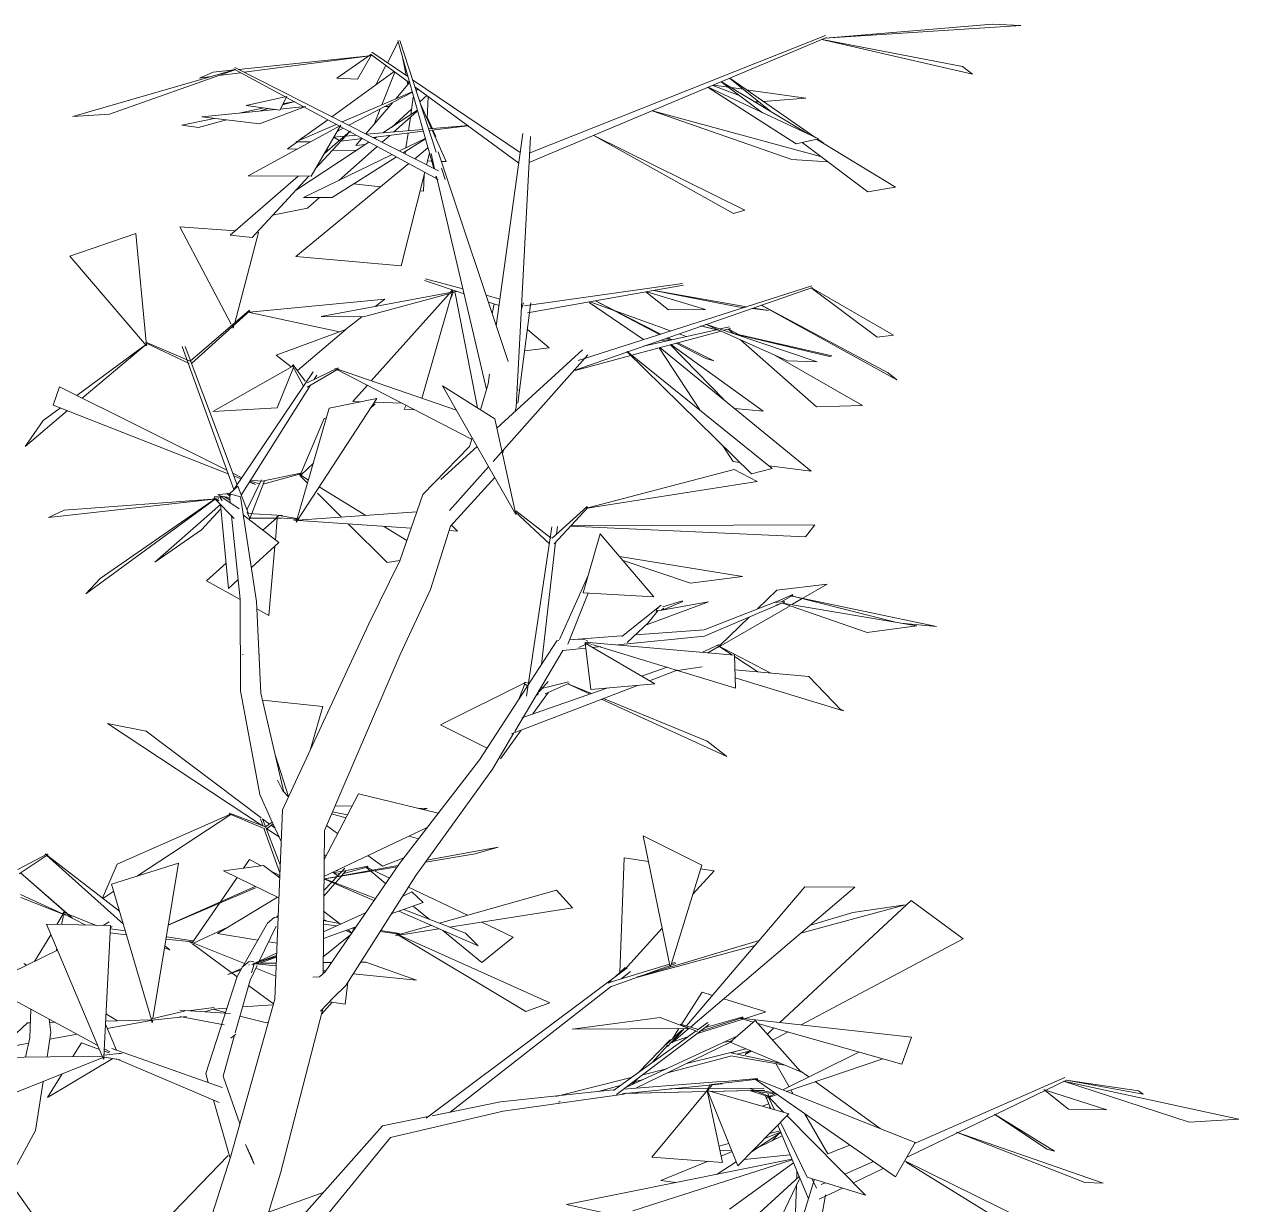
# Model space of a CAD drawing. Header units: millimetres. Extents: x 78096 to 288885, y -20632 to 149556.
# Drawn here: x 251988 to 252851, y 96509 to 97349 of the extents above; entities that cross this region are included whole.
import ezdxf

# ---------------------------------------------------------------- set-up
doc = ezdxf.new("R2010")
doc.units = ezdxf.units.MM
doc.layers.add('G-IMPT', color=8, linetype='Continuous', lineweight=9)
doc.layers.add('L-PLNT', color=71, linetype='Continuous', lineweight=9)

# ---------------------------------------------------------------- blocks, each defined once
blk = doc.blocks.new('ZZ-V - Tree Broadleaf 1 - 3dtree rotund SIMPLU-4826059-TOMH A-A')
at = {"layer": 'G-IMPT'}
for p, q in [((26860.59, 97339.34), (26999.99, 97348.33)), ((26979.88, 97349.26), (26860.68, 97339.37)), ((26979.88, 97349.26), (26999.99, 97348.33)), ((26549.47, 97321.88), (26557.17, 97336.69)), ((26556.88, 97337.72), (26582.41, 97246.75)), ((26558.3, 97337.75), (26584.18, 97258.18)), ((26861.02, 97341.23), (26650.19, 97257.57)), ((26861.78, 97339.84), (26650.72, 97251.05)), ((26858.48, 97338.45), (26965.61, 97313.8)), ((26958.53, 97319.21), (26858.54, 97338.47)), ((26443.66, 97317.16), (26538.76, 97327)), ((26447.66, 97315.13), (26538.81, 97326.96)), ((26513.52, 97310.89), (26537.69, 97327.78)), ((26528.1, 97310.27), (26538.04, 97327.53)), ((26537.34, 97328.05), (26565.11, 97307.64)), ((26538.36, 97329.38), (26564.09, 97312.01)), ((26562.75, 97312.91), (26559.91, 97326.93)), ((26441.48, 97317.07), (26325.73, 97283.68)), ((26351.82, 97285.31), (26441.56, 97317.02)), ((26425.59, 97315.29), (26440.76, 97316.86)), ((26440.03, 97317.47), (26585.54, 97238.88)), ((26440.85, 97318.59), (26585.8, 97245.03)), ((26510.01, 97283.49), (26554.32, 97315.57)), ((26541.29, 97306.14), (26548.44, 97319.89)), ((26958.53, 97319.21), (26965.61, 97313.8)), ((26425.59, 97315.29), (26415.95, 97311.02)), ((26415.95, 97311.02), (26424.22, 97312.09)), ((26429.57, 97312.78), (26444.99, 97314.79)), ((26528.1, 97310.27), (26513.52, 97310.89)), ((26554.75, 97315.25), (26545.6, 97292.02)), ((26555.36, 97296.22), (26565.27, 97307.82)), ((26564.07, 97306.42), (26563.6, 97308.75)), ((26567.4, 97309.78), (26643.94, 97258.11)), ((26816.18, 97286.34), (26786.9, 97308.34)), ((26848.46, 97271.23), (26787.1, 97308.42)), ((26822.08, 97287.22), (26792.84, 97310.83)), ((26792.89, 97310.86), (26854.2, 97268.54)), ((26517.26, 97279.81), (26567.1, 97301.28)), ((26567.22, 97300.86), (26522.08, 97277.37)), ((26569.03, 97304.76), (26642.89, 97250.49)), ((26569.79, 97302.43), (26571.31, 97303.09)), ((26571.39, 97303.03), (26569.85, 97302.23)), ((26572.49, 97294.13), (26577.43, 97298.59)), ((26840.27, 97264.14), (26777.48, 97304.37)), ((26855.97, 97267.72), (26777.57, 97304.41)), ((26800.26, 97298.3), (26780.89, 97305.81)), ((26791.97, 97304.53), (26781.42, 97306.03)), ((26802.49, 97303.04), (26793.98, 97304.24)), ((26846.98, 97296.71), (26804.67, 97302.73)), ((26444.03, 97286.06), (26461.6, 97289.76)), ((26449.12, 97291.5), (26477.59, 97297.83)), ((26449.12, 97291.5), (26472.85, 97288.2)), ((26458.48, 97278.37), (26491.31, 97290.76)), ((26472.85, 97288.2), (26478.02, 97297.92)), ((26473.26, 97288.97), (26490.92, 97290.73)), ((26474.89, 97292.03), (26483.62, 97294.4)), ((26475.2, 97292.63), (26483.62, 97294.4)), ((26534.06, 97271.29), (26553.01, 97293.46)), ((26550.71, 97290.78), (26547.69, 97290.7)), ((26566.01, 97284.94), (26567.76, 97297.29)), ((26572.72, 97294.34), (26571.64, 97296.72)), ((26573, 97292.56), (26580.83, 97274.94)), ((26577.71, 97281.95), (26578.53, 97297.78)), ((26811.34, 97294.01), (26810.06, 97294.5)), ((26813.47, 97294.17), (26811.34, 97294.01)), ((26846.98, 97296.71), (26816.71, 97294.41)), ((26351.82, 97285.31), (26325.73, 97283.68)), ((26403.22, 97277.48), (26426.31, 97282.34)), ((26415.14, 97275.87), (26435.05, 97281.26)), ((26417.48, 97283.43), (26469.78, 97288.62)), ((26417.48, 97283.43), (26458.48, 97278.37)), ((26457.92, 97287.45), (26464.83, 97289.31)), ((26486.82, 97266.7), (26506.99, 97281.3)), ((26544.41, 97288.99), (26540.33, 97278.62)), ((26546.32, 97271.98), (26570.81, 97288.09)), ((26552.29, 97275.92), (26566.56, 97288.78)), ((26553.8, 97272.62), (26570.35, 97287.29)), ((26564.39, 97273.53), (26565.77, 97283.23)), ((26581.42, 97274.99), (26577.77, 97283.1)), ((26857.55, 97255.24), (26738.01, 97287.77)), ((26836.96, 97253.07), (26738.49, 97287.51)), ((26403.22, 97277.48), (26415.14, 97275.87)), ((26450.44, 97241.35), (26516.14, 97277.29)), ((26484.45, 97265.68), (26513.08, 97278.01)), ((26495.21, 97241.28), (26516.36, 97277.41)), ((26498.16, 97246.33), (26523.25, 97273.5)), ((26504.65, 97257.41), (26523.19, 97273.53)), ((26518.1, 97275.3), (26513.82, 97273.07)), ((26534.65, 97270.99), (26574.65, 97274.41)), ((26575, 97273.16), (26539.03, 97268.76)), ((26578.79, 97274.76), (26607.25, 97277.19)), ((26606.75, 97277.04), (26579.14, 97273.67)), ((26581.28, 97273.93), (26591.19, 97251.63)), ((26583.88, 97269.51), (26581.87, 97274)), ((26478.45, 97260.64), (26485.41, 97265.68)), ((26483.99, 97230.99), (26536.36, 97265.44)), ((26484.45, 97265.68), (26494.88, 97265.66)), ((26511.42, 97268.97), (26515.2, 97266.58)), ((26511.44, 97269), (26518.7, 97269.62)), ((26531.83, 97267.88), (26516.31, 97265.99)), ((26519.76, 97269.71), (26527.26, 97270.35)), ((26527.03, 97263.05), (26531.08, 97267.79)), ((26533.93, 97263.83), (26527.03, 97263.05)), ((26540.38, 97268.08), (26541.97, 97269.12)), ((26545.66, 97265.4), (26551.11, 97270.24)), ((26558.04, 97259.12), (26576.43, 97268.06)), ((26576.5, 97267.8), (26560.62, 97257.81)), ((26562.66, 97261.36), (26564.15, 97271.83)), ((26626.89, 97134.75), (26645.8, 97271.56)), ((26641.04, 97076.72), (26651.23, 97269.39)), ((26795.61, 97214.64), (26696.24, 97270.2)), ((26803.75, 97217.08), (26696.29, 97270.22)), ((26855.97, 97267.72), (26840.27, 97264.14)), ((26891.08, 97230.04), (26844.45, 97265.09)), ((26910.89, 97233.39), (26854.72, 97267.43)), ((26855.54, 97267.62), (26859.91, 97264.6)), ((26859.28, 97264.66), (26859.91, 97264.6)), ((26478.45, 97260.64), (26485.38, 97260.46)), ((26489.76, 97225.93), (26552.79, 97256.57)), ((26506.11, 97259.91), (26507.48, 97259.87)), ((26510.59, 97259.79), (26527.11, 97259.35)), ((26514.9, 97238.15), (26542.16, 97262.31)), ((26562.06, 97257.08), (26562.31, 97258.88)), ((26568.88, 97253.62), (26578.31, 97261.37)), ((26579.39, 97257.51), (26577.34, 97249.32)), ((26580.47, 97257.24), (26583.02, 97246.44)), ((26585.54, 97258.52), (26635.38, 97109.34)), ((26484.27, 97184), (26564.67, 97250.15)), ((26555.94, 97254.87), (26510.2, 97226.11)), ((26578.02, 97252.03), (26580.95, 97251.94)), ((26587.81, 97251.73), (26591.19, 97251.63)), ((26587.84, 97246.94), (26590.47, 97238.84)), ((26862.62, 97251.43), (26836.96, 97253.07)), ((26437.63, 97199.16), (26486.11, 97241.3)), ((26450.44, 97241.35), (26495.21, 97241.28)), ((26453.18, 97197.63), (26493.5, 97241.29)), ((26576.02, 97244.02), (26559.34, 97177.3)), ((26575.08, 97230.61), (26575.7, 97242.74)), ((26583.97, 97241.19), (26584.64, 97238.81)), ((26584.3, 97241.01), (26620.01, 97089.51)), ((26544.65, 97233.68), (26525.35, 97235.63)), ((26575.08, 97230.61), (26572.73, 97230.85)), ((26910.89, 97233.39), (26891.08, 97230.04)), ((26489.76, 97225.93), (26510.2, 97226.11)), ((26492.69, 97218.47), (26501.22, 97226.03)), ((26492.69, 97218.47), (26467.71, 97213.36)), ((26803.75, 97217.08), (26795.61, 97214.64)), ((26401.95, 97205.25), (26438.34, 97135.94)), ((26401.95, 97205.25), (26441.33, 97202.37)), ((26370.51, 97200.48), (26323.73, 97184.28)), ((26370.51, 97200.48), (26377.82, 97123.02)), ((26437.63, 97199.16), (26453.18, 97197.63)), ((26440.86, 97136.8), (26457.76, 97201.17)), ((26456.54, 97201.26), (26457.76, 97201.17)), ((26323.73, 97184.28), (26378.06, 97120.48)), ((26484.27, 97184), (26559.34, 97177.3)), ((26575.75, 97166.94), (26604, 97157.44)), ((26576.44, 97168.2), (26603.17, 97160.94)), ((26594, 97158.35), (26595.69, 97160.24)), ((26596.02, 97160.12), (26595.6, 97158.64)), ((26759.36, 97164.83), (26646.94, 97149.06)), ((26759.93, 97163.57), (26649, 97143.94)), ((26851.88, 97161.88), (26682.22, 97103.03)), ((26851.24, 97163.18), (26689.74, 97111.57)), ((26850.82, 97161.76), (26897.68, 97126.66)), ((26909.46, 97128.18), (26850.96, 97161.8)), ((26547.58, 97153.81), (26451.45, 97144.56)), ((26502.29, 97141.34), (26597.96, 97159.08)), ((26598.98, 97159.13), (26532.35, 97141.05)), ((26537.98, 97095.51), (26593.33, 97157.6)), ((26547.58, 97153.81), (26540.73, 97148.47)), ((26593.87, 97152.61), (26573.93, 97083.1)), ((26593.82, 97152.7), (26595.94, 97157.77)), ((26595.26, 97157.45), (26594.05, 97153.25)), ((26597.66, 97158.04), (26613.45, 97076.37)), ((26619.63, 97156.47), (26629.53, 97153.79)), ((26621.25, 97151.65), (26628.88, 97149.09)), ((26731.5, 97124.92), (26693.02, 97151.27)), ((26709.24, 97146.19), (26693.66, 97151.84)), ((26743.02, 97128.6), (26697.41, 97152.51)), ((26743.93, 97128.89), (26697.43, 97152.51)), ((26749.32, 97146.17), (26733.35, 97158.86)), ((26775.6, 97146.43), (26734, 97158.98)), ((26798.72, 97148.18), (26739.03, 97159.87)), ((26804.78, 97148.33), (26739.16, 97159.89)), ((26451.42, 97145.85), (26409.22, 97109.69)), ((26451.71, 97145.49), (26410.04, 97107.92)), ((26515.36, 97130.49), (26450.47, 97144.38)), ((26624.03, 97143.31), (26625.33, 97150.28)), ((26651.25, 97149.61), (26642.33, 97079.69)), ((26646.25, 97151.08), (26644.75, 97146.87)), ((26651.45, 97151.14), (26651.26, 97149.67)), ((26750.86, 97131.1), (26711.4, 97145.41)), ((26775.6, 97146.43), (26749.32, 97146.17)), ((26802.78, 97147.69), (26798.72, 97148.18)), ((26820.42, 97145.58), (26808.88, 97146.96)), ((26820.42, 97145.58), (26810.12, 97147.39)), ((26815.16, 97149.5), (26911.75, 97096.19)), ((26905.48, 97101.33), (26815.47, 97149.35)), ((26439.23, 97134.24), (26439.87, 97133.02)), ((26439.87, 97133.02), (26440.48, 97135.37)), ((26502.29, 97141.34), (26532.35, 97141.05)), ((26531.24, 97141.06), (26519.76, 97132.12)), ((26785.67, 97131.44), (26772.08, 97134.66)), ((26785.08, 97131.71), (26772.08, 97134.66)), ((26834.05, 97109.74), (26775.65, 97135.94)), ((26855.01, 97109.15), (26775.71, 97135.96)), ((26792.74, 97134.09), (26785.87, 97132.52)), ((26470.34, 97113.8), (26519.94, 97132.18)), ((26485.46, 97102.87), (26519.94, 97132.18)), ((26664.52, 97119.18), (26649.03, 97132.21)), ((26786.73, 97130.97), (26723.23, 97113.82)), ((26783.44, 97131.97), (26731.59, 97120.15)), ((26750.79, 97124.53), (26748.17, 97125.9)), ((26751.98, 97124.8), (26749.14, 97126.24)), ((26761.97, 97127.08), (26756.88, 97128.92)), ((26793.48, 97132.79), (26788.81, 97131.53)), ((26795.27, 97129.4), (26791.82, 97132.43)), ((26799.14, 97128.52), (26792.26, 97132.46)), ((26865.47, 97113.46), (26794.83, 97129.49)), ((26863.84, 97112.95), (26797, 97128.76)), ((26801.17, 97127.35), (26799.91, 97128.07)), ((26909.46, 97128.18), (26897.68, 97126.66)), ((26328.71, 97085.13), (26377.36, 97121.31)), ((26332.51, 97083.23), (26378.35, 97121.91)), ((26377.52, 97122.69), (26408.53, 97107.91)), ((26377.75, 97123.05), (26409.1, 97109.59)), ((26377.94, 97121.74), (26378.06, 97120.48)), ((26403.59, 97120.09), (26440.24, 97018.17)), ((26405.53, 97120.11), (26442.52, 97021.67)), ((26688.28, 97117.72), (26627.32, 97061.84)), ((26664.52, 97119.18), (26647.09, 97117)), ((26771.55, 97074.85), (26742.82, 97119.11)), ((26750.48, 97124.69), (26743.22, 97124.19)), ((26743.26, 97119.23), (26850.87, 97031.4)), ((26788.62, 97082.21), (26750.86, 97121.28)), ((26751.1, 97121.35), (26816.64, 97073.92)), ((26775.88, 97111.38), (26754.91, 97122.37)), ((26781.58, 97109.76), (26756.11, 97122.7)), ((26854.73, 97076.98), (26800.48, 97124.8)), ((26470.34, 97113.8), (26481.09, 97105.46)), ((26691.91, 97113.98), (26624.72, 97038.22)), ((26722.57, 97113.64), (26683.06, 97102.97)), ((26688.83, 97111.28), (26685.1, 97110.09)), ((26808.35, 97029.5), (26719.81, 97116.35)), ((26719.93, 97116.48), (26823.16, 97033.22)), ((26781.58, 97109.76), (26775.88, 97111.38)), ((26887.26, 97077.98), (26824.08, 97114.21)), ((26834.05, 97109.74), (26855.01, 97109.15)), ((26863.84, 97112.95), (26865.47, 97113.46)), ((26425.39, 97073.72), (26482.13, 97106.05)), ((26496.71, 97101.9), (26440.63, 97018.88)), ((26482.61, 97105.15), (26471.17, 97076.34)), ((26481.8, 97106.66), (26489.83, 97091.73)), ((26482.28, 97107.27), (26490.96, 97095.27)), ((26514.79, 97104.2), (26492.3, 97091.09)), ((26514.46, 97104.81), (26492.34, 97094.23)), ((26499.19, 97099.59), (26497.33, 97096.61)), ((26513.7, 97103.89), (26512.19, 97104.41)), ((26609.34, 97054.11), (26513.61, 97103.68)), ((26598.55, 97074.61), (26513.92, 97103.81)), ((26621.18, 97093.37), (26622.13, 97100.29)), ((26905.48, 97101.33), (26911.75, 97096.19)), ((26316.18, 97091.38), (26311.86, 97078.36)), ((26316.18, 97091.38), (26435.27, 97031.97)), ((26494.76, 97092.52), (26445.58, 97014.2)), ((26524.84, 97080.78), (26535.26, 97092.47)), ((26625.84, 97068.58), (26588.69, 97091.95)), ((26588.69, 97091.95), (26640.77, 97000.39)), ((26615.63, 97075), (26621.18, 97093.37)), ((26541.88, 97083.06), (26485.53, 96996.43)), ((26541.88, 97083.06), (26508.14, 97076.04)), ((26641.58, 97090.8), (26642.23, 97088.85)), ((26291.89, 97048.97), (26322, 97074.37)), ((26304.76, 97067.31), (26316.93, 97076.36)), ((26436.17, 97029.47), (26311.86, 97078.36)), ((26425.39, 97073.72), (26471.17, 97076.34)), ((26508.14, 97076.04), (26485.13, 96996.76)), ((26524.84, 97080.78), (26530.14, 97080.62)), ((26540.76, 97079.21), (26537.08, 97075.68)), ((26540.09, 97080.31), (26559.92, 97079.7)), ((26561.49, 97075.4), (26562.69, 97078.26)), ((26561.49, 97075.4), (26569.06, 97074.96)), ((26640.08, 97073.54), (26641.04, 97076.72)), ((26796.37, 97075.88), (26816.64, 97073.92)), ((26887.26, 97077.98), (26854.73, 97076.98)), ((26304.76, 97067.31), (26291.89, 97048.97)), ((26504.58, 97068.76), (26487.51, 97028.57)), ((26506.2, 97069.37), (26504.58, 97068.76)), ((26625.84, 97068.58), (26640.77, 97000.39)), ((26574.67, 97014.78), (26607.76, 97048.88)), ((26613.19, 97048.88), (26587.48, 97025.31)), ((26607.76, 97048.88), (26609.64, 97055.11)), ((26795.39, 97038.12), (26788.08, 97049.37)), ((26631.23, 97043.97), (26631.95, 97046.37)), ((26496.81, 97036.99), (26487.83, 97028.37)), ((26621.39, 97034.46), (26593.74, 97003.3)), ((26796.07, 97032.56), (26691.93, 97005.17)), ((26795.39, 97038.12), (26800.15, 97037.54)), ((26812.53, 97023.92), (26796.07, 97032.56)), ((26808.35, 97029.5), (26823.16, 97033.22)), ((26820.92, 97035.03), (26850.87, 97031.4)), ((26439.43, 97029.9), (26445.9, 97026.67)), ((26444.77, 97026.09), (26440.18, 97027.89)), ((26449.55, 97003.92), (26459.9, 97025.22)), ((26451.39, 96997.04), (26462.14, 97024.46)), ((26455.63, 97021.82), (26451.41, 97023.48)), ((26451.62, 97023.82), (26455.63, 97021.82)), ((26451.82, 97024.12), (26458.51, 97022.35)), ((26452.38, 97025.01), (26460.02, 97024.1)), ((26487.65, 97029.94), (26460.33, 97024.16)), ((26487.87, 97029.48), (26460.81, 97022.19)), ((26487.81, 97028.38), (26486.47, 97029.21)), ((26492.66, 97022.72), (26487.11, 97028.25)), ((26493.32, 97024.99), (26487.83, 97028.37)), ((26594.28, 96992.13), (26625.78, 97026.74)), ((26812.53, 97023.92), (26691.62, 97004.9)), ((26426.36, 97013.04), (26429.42, 97013.11)), ((26428.89, 97014.61), (26436.16, 97015.09)), ((26429.48, 97014.34), (26443.94, 97004.64)), ((26430.05, 97013.4), (26430.21, 97013.22)), ((26430.21, 97013.22), (26430.52, 97012.68)), ((26430.4, 97013.72), (26435.61, 97012.74)), ((26433.67, 97013.18), (26437.53, 97010.72)), ((26435.24, 97015.62), (26437.08, 97015.09)), ((26437.23, 97013.68), (26436.08, 97015.07)), ((26443, 97020.75), (26437.07, 97015.21)), ((26437.73, 97008.8), (26437.07, 97015.21)), ((26445.09, 97013.15), (26437.07, 97015.21)), ((26437.07, 97015.21), (26437.81, 97013.95)), ((26443, 97020.75), (26450.44, 97001.62)), ((26456.28, 96938.64), (26445.09, 97013.15)), ((26516.79, 96998.69), (26499.81, 97015.6)), ((26534.12, 96999.87), (26501.03, 97020.24)), ((26558.2, 96967.42), (26574.67, 97014.78)), ((26308.41, 96998.25), (26428.06, 97011.74)), ((26319.5, 97003.65), (26428.04, 97011.76)), ((26334.98, 96944.16), (26426.92, 97011.46)), ((26345.28, 96955.01), (26427.06, 97011.72)), ((26384.12, 96966.55), (26430.67, 97007.66)), ((26417.22, 96989.62), (26431.11, 97004.47)), ((26426.05, 97012.33), (26429.54, 97010.22)), ((26426.92, 97011.47), (26440.44, 96997.76)), ((26429.64, 97012.65), (26428.32, 97010.21)), ((26430.52, 97012.68), (26431.93, 97010.14)), ((26436.44, 96947.81), (26430.82, 97007.51)), ((26437.38, 97012.21), (26434.66, 97012.75)), ((26691.63, 97006.27), (26666.64, 96983.6)), ((26692.33, 97005.65), (26668.03, 96979.71)), ((26308.41, 96998.25), (26319.5, 97003.65)), ((26444.8, 96940.17), (26438.69, 96999.54)), ((26447.05, 97000.1), (26472.2, 96980.51)), ((26449.85, 97002.15), (26451.37, 96998.11)), ((26474.79, 96999.73), (26450.5, 97001.32)), ((26451.09, 96997.83), (26474.11, 96997.93)), ((26460.9, 96989.31), (26470.49, 96997.93)), ((26471.18, 96997.93), (26469.85, 96982.35)), ((26470.47, 96998.25), (26471.39, 96998.09)), ((26472.43, 96999.72), (26470.7, 96998.65)), ((26485.02, 96997.17), (26472.14, 96998.09)), ((26485.09, 96997.56), (26472.43, 96999.72)), ((26485.37, 96996.56), (26483, 96996.4)), ((26483, 96996.4), (26566.35, 96990.86)), ((26484.99, 96996.27), (26484.63, 96995.03)), ((26485.41, 96996.24), (26484.63, 96995.03)), ((26570.34, 97002.32), (26485.64, 96996.58)), ((26640.23, 97002.37), (26664.76, 96979.66)), ((26640.88, 97003.05), (26665.98, 96983.58)), ((26417.22, 96989.62), (26384.12, 96966.55)), ((26549.33, 96966.28), (26521.67, 96993.83)), ((26563.25, 96981.93), (26546.62, 96992.17)), ((26580.07, 96947.19), (26594.28, 96992.13)), ((26593.31, 96989.07), (26599.23, 96988.67)), ((26595, 96992.92), (26599.23, 96988.67)), ((26666.38, 96991.61), (26648.5, 96871.33)), ((26670.37, 96991.95), (26669.72, 96986.39)), ((26846.85, 96984.7), (26679.77, 96992.24)), ((26853.38, 96993.16), (26679.87, 96992.35)), ((26846.85, 96984.7), (26853.38, 96993.16)), ((26452.68, 96962.66), (26472.2, 96980.51)), ((26669.08, 96980.83), (26659.01, 96893.83)), ((26700.68, 96986.85), (26688.76, 96944.8)), ((26739.02, 96942.02), (26700.68, 96986.85)), ((26469.47, 96978.02), (26465.24, 96928.57)), ((26802.05, 96956.49), (26714.47, 96970.73)), ((26420.81, 96953.24), (26434.75, 96965.78)), ((26536.21, 96922.73), (26558.2, 96967.42)), ((26558.32, 96967.76), (26549.33, 96966.28)), ((26765.11, 96951.61), (26717.02, 96967.75)), ((26345.28, 96955.01), (26334.98, 96944.16)), ((26420.81, 96953.24), (26444.8, 96939.92)), ((26436.44, 96947.81), (26443.36, 96954.14)), ((26692.27, 96957.16), (26671.77, 96911.56)), ((26802.05, 96956.49), (26765.11, 96951.61)), ((26558.6, 96900.95), (26580.07, 96947.19)), ((26692.12, 96944.62), (26677.87, 96908.28)), ((26739.02, 96942.02), (26688.76, 96944.8)), ((26826.38, 96946.67), (26812.67, 96933.32)), ((26862.14, 96950.91), (26826.38, 96946.67)), ((26862.14, 96950.91), (26844.91, 96940.92)), ((26444.98, 96875.14), (26444.8, 96940.17)), ((26459.55, 96873.43), (26456.28, 96938.64)), ((26744.19, 96936.04), (26716.07, 96913.65)), ((26733.76, 96921.89), (26777.75, 96938.32)), ((26777.75, 96938.32), (26741.89, 96931.9)), ((26759.33, 96939.14), (26745.28, 96934.84)), ((26759.54, 96938.6), (26745.47, 96932.77)), ((26774.65, 96918.55), (26829.99, 96940.04)), ((26775.07, 96913.9), (26830.54, 96937.74)), ((26835.8, 96935.63), (26784.53, 96905.9)), ((26831.93, 96938.53), (26824.78, 96937.82)), ((26832.18, 96938.07), (26825.79, 96935.93)), ((26837.74, 96943.64), (26827.66, 96939.14)), ((26838.04, 96943.22), (26830.52, 96938.77)), ((26890.57, 96916.59), (26830.54, 96937.46)), ((26925.91, 96921.32), (26830.54, 96937.46)), ((26836.23, 96942.75), (26939.98, 96920.83)), ((26909.75, 96924.06), (26836.95, 96942.57)), ((26844.46, 96940.66), (26837.45, 96936.59)), ((26456.55, 96933.4), (26465.24, 96928.57)), ((26733.76, 96921.89), (26741.89, 96931.9)), ((26741.42, 96932.74), (26740.7, 96931.46)), ((26741.7, 96933.33), (26742.07, 96933.76)), ((26746.13, 96933.92), (26744.48, 96932.37)), ((26806.69, 96927.49), (26785.88, 96907.22)), ((26474.85, 96790.35), (26536.21, 96922.73)), ((26735.23, 96923.71), (26720.01, 96909.44)), ((26725.84, 96914.9), (26774.65, 96918.55)), ((26890.57, 96916.59), (26925.91, 96921.32)), ((26914.64, 96923.23), (26939.98, 96920.83)), ((26651.49, 96882.25), (26669.97, 96910.73)), ((26669.97, 96910.73), (26671.39, 96910.83)), ((26678.98, 96911.4), (26715.68, 96914.14)), ((26690.2, 96911.71), (26682.64, 96911.53)), ((26689.93, 96909.69), (26796.29, 96900.54)), ((26692.05, 96909.89), (26690.45, 96908.87)), ((26691.85, 96910.57), (26690.61, 96910.98)), ((26713.16, 96907.69), (26775.07, 96913.9)), ((26446.69, 96901.02), (26446.68, 96900.7)), ((26458.22, 96901.02), (26458.39, 96900.7)), ((26504.66, 96775.69), (26558.6, 96900.95)), ((26639.97, 96846.05), (26674.12, 96903.78)), ((26674.12, 96903.78), (26690.6, 96905.43)), ((26691.69, 96908.84), (26685.67, 96905.81)), ((26694.18, 96875.94), (26690.17, 96909.02)), ((26739.54, 96879.91), (26690.17, 96909.02)), ((26695.19, 96908.04), (26691.8, 96909.07)), ((26695.43, 96905.91), (26701.18, 96906.49)), ((26797.07, 96877.03), (26695.8, 96907.86)), ((26785.39, 96907.95), (26773.57, 96902.49)), ((26785.97, 96907.07), (26777.43, 96902.16)), ((26784.05, 96907.56), (26822.23, 96887.68)), ((26794.44, 96900.7), (26785.61, 96906.53)), ((26773.25, 96892.18), (26754.18, 96889.21)), ((26797.07, 96877.03), (26796.29, 96900.54)), ((26812.92, 96888.5), (26796.33, 96899.45)), ((26748.31, 96891.87), (26730.06, 96885.5)), ((26755.58, 96889.66), (26735.84, 96882.09)), ((26849.11, 96885.31), (26796.64, 96889.94)), ((26872.1, 96861.28), (26796.83, 96884.31)), ((26849.11, 96885.31), (26872.1, 96861.28)), ((26458.71, 96801.32), (26444.98, 96875.14)), ((26587.27, 96850.77), (26647.56, 96880.86)), ((26615.04, 96826.05), (26651.46, 96882.19)), ((26727.36, 96878.85), (26637.71, 96844.48)), ((26642.93, 96869.04), (26647.19, 96879.91)), ((26705.47, 96876.93), (26645.14, 96855.88)), ((26646.45, 96880.37), (26649.17, 96878.66)), ((26647.06, 96881.32), (26649.85, 96880.41)), ((26656.83, 96875.04), (26656.49, 96872.06)), ((26663.68, 96881.75), (26657.46, 96874.39)), ((26658.6, 96877.55), (26660.63, 96876.88)), ((26678.15, 96881.37), (26661.15, 96877.13)), ((26678.62, 96880.46), (26661.59, 96873.02)), ((26693.58, 96872.78), (26677.67, 96880.05)), ((26694.61, 96873.14), (26677.77, 96880.09)), ((26694.18, 96875.94), (26739.54, 96879.91)), ((26475.86, 96803.07), (26459.55, 96873.43)), ((26503.66, 96863.92), (26460.7, 96868.46)), ((26664.1, 96874.11), (26652.89, 96858.59)), ((26790.83, 96828.31), (26701.77, 96869.03)), ((26776.87, 96839.16), (26703.2, 96869.59)), ((26503.66, 96863.92), (26494.83, 96833.46)), ((26871.26, 96862.16), (26874.04, 96860.71)), ((26872.1, 96861.31), (26874.04, 96860.71)), ((26378, 96846.44), (26350.29, 96851.91)), ((26350.29, 96851.91), (26460.54, 96779.01)), ((26620.37, 96834.27), (26587.27, 96850.77)), ((26378, 96846.44), (26459.8, 96784.66)), ((26624.21, 96819.42), (26639.43, 96845.14)), ((26644.61, 96847.13), (26629.81, 96826.64)), ((26790.83, 96828.31), (26776.87, 96839.16)), ((26469.87, 96828.92), (26479.23, 96799.8)), ((26558, 96752.29), (26615.04, 96826.05)), ((26569.75, 96743.76), (26624.21, 96819.42)), ((26475.1, 96803.89), (26471.41, 96811.58)), ((26471.41, 96811.58), (26474.81, 96804.29)), ((26466.57, 96783.85), (26458.71, 96801.32)), ((26475.1, 96803.89), (26479.11, 96799.54)), ((26528.84, 96801.68), (26504.46, 96755.08)), ((26585.63, 96788.02), (26528.84, 96801.68)), ((26469.34, 96655.66), (26474.85, 96790.35)), ((26521.04, 96786.77), (26510.35, 96788.9)), ((26524.24, 96792.88), (26512.2, 96793.21)), ((26577.71, 96791.4), (26570.78, 96791.6)), ((26577.71, 96791.4), (26574.62, 96790.67)), ((26437.91, 96787.22), (26357.35, 96751.82)), ((26371.02, 96743.03), (26438.2, 96787.1)), ((26436.92, 96787.64), (26462.27, 96776.76)), ((26437.11, 96787.95), (26462.71, 96778.18)), ((26459.13, 96783.99), (26461, 96778.83)), ((26460.6, 96784.06), (26465.62, 96780.27)), ((26460.72, 96783.98), (26473.25, 96751.37)), ((26467.57, 96781.68), (26462.71, 96778.18)), ((26468.14, 96780.44), (26463.47, 96776.78)), ((26466.57, 96783.85), (26473.93, 96767.87)), ((26509.78, 96787.58), (26519.94, 96784.66)), ((26461.78, 96776.66), (26473.02, 96745.64)), ((26463.67, 96776.94), (26472.42, 96771.15)), ((26466.79, 96779.38), (26469.61, 96777.25)), ((26503.67, 96673.89), (26504.66, 96775.69)), ((26577.68, 96777.73), (26504.34, 96742.98)), ((26514.08, 96773.48), (26506.19, 96779.25)), ((26564.96, 96771.71), (26571.55, 96769.81)), ((26731.37, 96771.95), (26773.01, 96751.02)), ((26731.37, 96771.95), (26750.46, 96678.53)), ((26628.35, 96763.79), (26577.51, 96754.53)), ((26628.35, 96763.79), (26611.97, 96759.16)), ((26307.73, 96759.16), (26286.55, 96747.84)), ((26308.19, 96758.58), (26287.49, 96744.88)), ((26305.98, 96759.07), (26358.99, 96718.29)), ((26361.71, 96708.99), (26307.13, 96758.05)), ((26451.37, 96755.01), (26447.14, 96748.88)), ((26451.37, 96755.01), (26459.62, 96750.65)), ((26506.17, 96758.35), (26504.48, 96757.6)), ((26545.93, 96750.2), (26535.56, 96757.78)), ((26545.93, 96750.2), (26561.05, 96756.23)), ((26576.58, 96753.25), (26611.97, 96759.16)), ((26717.87, 96756.19), (26714.71, 96674.56)), ((26717.87, 96756.19), (26735.1, 96753.7)), ((26288.47, 96745.53), (26325.17, 96713.47)), ((26323.45, 96714.99), (26288.63, 96745.63)), ((26346.82, 96727.66), (26357.35, 96751.82)), ((26353.37, 96737.5), (26400.83, 96752.38)), ((26382.75, 96641.97), (26400.83, 96752.38)), ((26433, 96746.87), (26461.23, 96750.88)), ((26433, 96746.87), (26472.29, 96727.75)), ((26472.87, 96742.02), (26461.23, 96750.88)), ((26465.87, 96747.34), (26472.89, 96743.64)), ((26556.97, 96750.79), (26504.73, 96741.27)), ((26504.99, 96741.28), (26556.34, 96749.87)), ((26505.14, 96675.22), (26558, 96752.29)), ((26510.2, 96739.24), (26519.26, 96748.87)), ((26510.56, 96745.93), (26514.22, 96743.51)), ((26510.76, 96746.02), (26515.77, 96745.01)), ((26511.03, 96745.97), (26514.25, 96743.54)), ((26516.8, 96746.52), (26512.76, 96746.98)), ((26535.47, 96750.35), (26516.8, 96746.52)), ((26516.93, 96743.5), (26519.93, 96746.93)), ((26535.67, 96749.95), (26517.61, 96744.93)), ((26537.1, 96747.17), (26534.07, 96749.66)), ((26539.04, 96747.52), (26534.95, 96749.48)), ((26548.21, 96738.02), (26537.62, 96746.74)), ((26550.86, 96741.88), (26539.89, 96747.12)), ((26773.01, 96751.02), (26751.15, 96680.35)), ((26766.52, 96730.05), (26781.84, 96746.96)), ((26772.18, 96748.36), (26781.84, 96746.96)), ((26353.37, 96737.5), (26381.61, 96640.95)), ((26442.56, 96742.22), (26430.69, 96724.98)), ((26472.94, 96743.66), (26471.53, 96743.04)), ((26504.2, 96728.97), (26512.12, 96738.01)), ((26504.24, 96732.9), (26509.94, 96738.96)), ((26539.9, 96725.9), (26504.32, 96741.41)), ((26540.91, 96727.37), (26504.33, 96741.51)), ((26512.44, 96738.38), (26516.71, 96743.24)), ((26519.9, 96665.49), (26569.75, 96743.76)), ((26288.63, 96730.22), (26320.45, 96715.33)), ((26347.17, 96727.39), (26354.86, 96732.43)), ((26455.63, 96734.96), (26393.62, 96708.33)), ((26455.47, 96735.94), (26393.67, 96708.62)), ((26428.66, 96702.52), (26471.26, 96728.25)), ((26560.39, 96729.07), (26566.91, 96732.02)), ((26606.43, 96715.35), (26564.43, 96735.4)), ((26574.79, 96724.43), (26566.91, 96732.02)), ((26669.62, 96733.14), (26586.52, 96709.74)), ((26669.62, 96733.14), (26681.02, 96720.6)), ((26846.26, 96735.58), (26762.1, 96636.65)), ((26881.88, 96735.35), (26765.05, 96635.82)), ((26846.26, 96735.58), (26881.88, 96735.35)), ((26288.69, 96727.96), (26320.45, 96715.33)), ((26429.98, 96723.95), (26410.64, 96695.86)), ((26574.79, 96724.43), (26552.25, 96716.28)), ((26604.96, 96702.61), (26561.22, 96719.52)), ((26579.05, 96712.63), (26567.79, 96721.9)), ((26593.74, 96706.95), (26681.02, 96720.6)), ((26921.94, 96725.84), (26828.45, 96639)), ((26917.73, 96722.7), (26843.53, 96702.68)), ((26880.35, 96717.43), (26917.73, 96722.7)), ((26921.94, 96725.84), (26958.86, 96698.57)), ((26314.37, 96708.78), (26319.62, 96717.48)), ((26317.81, 96708.71), (26319.16, 96715.28)), ((26318.32, 96716.9), (26334.93, 96708.35)), ((26318.79, 96717.64), (26342.37, 96708.2)), ((26468.85, 96713.83), (26464.27, 96709.81)), ((26468.85, 96713.83), (26471.73, 96714.01)), ((26471.78, 96715.28), (26470.5, 96713.93)), ((26503.96, 96703.5), (26533.82, 96717.03)), ((26504.04, 96712.29), (26506.06, 96711.31)), ((26516.89, 96709.36), (26504.04, 96711.67)), ((26515.45, 96709.62), (26504.1, 96718.26)), ((26613.94, 96693.6), (26557.55, 96718.2)), ((26880.35, 96717.43), (26850.27, 96708.42)), ((26307, 96708.93), (26352.49, 96707.99)), ((26307, 96708.93), (26346.93, 96614.75)), ((26351.69, 96710.77), (26347.32, 96708.1)), ((26352.49, 96707.99), (26347.79, 96614.48)), ((26363.7, 96701.57), (26352.23, 96702.82)), ((26363.1, 96704.24), (26352.38, 96705.82)), ((26353.77, 96707.47), (26352.42, 96706.54)), ((26411.52, 96695.51), (26435.92, 96706.9)), ((26457.41, 96697.78), (26428.66, 96702.52)), ((26446.65, 96678.9), (26464.27, 96709.81)), ((26458.3, 96682.82), (26470.32, 96707.63)), ((26527.05, 96707.16), (26503.91, 96698.79)), ((26513.38, 96707.77), (26504.01, 96709.11)), ((26519.89, 96704.57), (26523.93, 96702.61)), ((26524.18, 96702.98), (26521.38, 96705.11)), ((26526.2, 96705.93), (26524.37, 96706.19)), ((26524.69, 96703.73), (26526.52, 96706.97)), ((26558.03, 96702.02), (26544.29, 96703.78)), ((26558.12, 96702.34), (26544.76, 96704.51)), ((26580.69, 96708.1), (26555.18, 96700.92)), ((26556.84, 96701.57), (26555.79, 96702.2)), ((26555.79, 96702.2), (26557.19, 96701.57)), ((26557.75, 96701.32), (26586.08, 96705.75)), ((26616.62, 96681.7), (26588.9, 96704.52)), ((26604.96, 96702.61), (26613.94, 96693.6)), ((26638.89, 96699.85), (26616.55, 96710.52)), ((26717.97, 96676.44), (26744.83, 96706.09)), ((26298.53, 96682.54), (26310.01, 96701.57)), ((26410.71, 96696.43), (26392.01, 96698.47)), ((26410.99, 96697.18), (26392.25, 96699.94)), ((26447.85, 96681), (26408.76, 96696.61)), ((26410.35, 96695.43), (26408.76, 96696.61)), ((26442.54, 96671.55), (26410.74, 96695.14)), ((26470.97, 96695.54), (26464.94, 96696.54)), ((26503.79, 96685.78), (26523.1, 96701.4)), ((26555.18, 96700.92), (26557.7, 96701.31)), ((26647.93, 96646.93), (26557.36, 96701.26)), ((26557.75, 96701.32), (26664.9, 96653.13)), ((26638.89, 96699.85), (26616.62, 96681.7)), ((26813.88, 96697.52), (26726.53, 96671.36)), ((26810.74, 96693.83), (26727.65, 96671.41)), ((26843.6, 96637.31), (26958.86, 96698.57)), ((26264.08, 96665.77), (26314.82, 96690.47)), ((26313.97, 96690.05), (26314.31, 96691.69)), ((26390.97, 96692.13), (26394.81, 96690.73)), ((26391.19, 96693.52), (26394.81, 96690.73)), ((26453, 96680.42), (26470.68, 96688.43)), ((26470.61, 96686.75), (26454.15, 96680.8)), ((26470.58, 96685.99), (26457.88, 96681.96)), ((26470.56, 96685.53), (26458.49, 96681.25)), ((26292.82, 96679.76), (26290.82, 96680.98)), ((26435.89, 96673.22), (26445.8, 96677.42)), ((26445.32, 96676.57), (26435.89, 96673.22)), ((26442.64, 96671.87), (26446.28, 96678.25)), ((26451.48, 96682.7), (26446.09, 96678.46)), ((26451.16, 96680.36), (26450.87, 96679.83)), ((26451.75, 96669.3), (26456.78, 96679.69)), ((26454.53, 96682.23), (26451.99, 96682.71)), ((26454.77, 96680.65), (26452.71, 96674.31)), ((26455.02, 96681.52), (26454, 96679.79)), ((26454.27, 96680.36), (26454.53, 96679.83)), ((26470.39, 96681.38), (26455.63, 96681.21)), ((26470.31, 96679.37), (26455.63, 96680.88)), ((26470.02, 96672.15), (26455.87, 96677.8)), ((26509.66, 96681.81), (26503.75, 96681.74)), ((26534.17, 96682.07), (26530.44, 96682.03)), ((26534.17, 96682.07), (26570.18, 96669.11)), ((26719.96, 96677.92), (26576.92, 96571.03)), ((26750.03, 96680.63), (26706.53, 96667.25)), ((26754.49, 96681.15), (26708.23, 96664.37)), ((26718.6, 96678.15), (26711.47, 96671.58)), ((26751.15, 96680.34), (26750.6, 96678.57)), ((26754.09, 96681.88), (26751.36, 96681.04)), ((26420.26, 96602.74), (26442.64, 96671.87)), ((26441.29, 96631.75), (26451.75, 96669.3)), ((26501.06, 96671.53), (26496.47, 96671.24)), ((26501.06, 96671.53), (26505.14, 96675.22)), ((26505.51, 96675.75), (26503.69, 96675.94)), ((26521.36, 96667.77), (26519.51, 96652.11)), ((26570.18, 96669.11), (26525.15, 96673.73)), ((26708.65, 96668.98), (26706.7, 96667.18)), ((26722.33, 96675.3), (26715.56, 96670.03)), ((26264.08, 96665.77), (26343.52, 96622.78)), ((26468.42, 96652.35), (26450.69, 96665.5)), ((26511, 96656.55), (26519.9, 96665.49)), ((26708.94, 96664.87), (26594, 96575.36)), ((26773.31, 96660.63), (26758.16, 96636.94)), ((26780.59, 96658.39), (26773.31, 96660.63)), ((26437.94, 96543.39), (26469.34, 96655.66)), ((26468.22, 96651.65), (26446.41, 96650.12)), ((26511, 96656.55), (26501.82, 96647.21)), ((26510.13, 96653.52), (26502.65, 96644.93)), ((26508.3, 96653.8), (26519.51, 96652.11)), ((26647.93, 96646.93), (26664.9, 96653.13)), ((26818.47, 96646.75), (26788.64, 96655.92)), ((26295.29, 96628.16), (26295.87, 96648.57)), ((26357.45, 96640.34), (26349.34, 96645.29)), ((26381.76, 96641.75), (26405.13, 96647.05)), ((26382.11, 96640.84), (26406.55, 96643.31)), ((26401.74, 96643.33), (26433.34, 96637.42)), ((26401.87, 96647.75), (26437.88, 96645.56)), ((26426.26, 96649.8), (26407.76, 96647.39)), ((26426.78, 96648.89), (26419.17, 96646.7)), ((26434.36, 96646.28), (26425.51, 96648.52)), ((26435.35, 96649.34), (26426.09, 96648.69)), ((26463.56, 96638.9), (26444.62, 96643.69)), ((26473.52, 96531.92), (26503.42, 96647.93)), ((26680.92, 96634.27), (26743.33, 96642.69)), ((26743.33, 96642.69), (26763.81, 96634.75)), ((26802.39, 96642.73), (26771.08, 96632.75)), ((26802.24, 96643.08), (26775.57, 96635.59)), ((26809.66, 96639.41), (26800.05, 96642.14)), ((26922.16, 96628.57), (26800.47, 96642.11)), ((26818.47, 96646.75), (26803.16, 96641.81)), ((26293.42, 96638.74), (26273.89, 96620.6)), ((26293.42, 96638.74), (26295.59, 96638.79)), ((26310.17, 96631.9), (26308.87, 96641.53)), ((26309.2, 96639.13), (26313.13, 96639.23)), ((26356.7, 96619.43), (26348.96, 96637.81)), ((26349.08, 96640.13), (26381.59, 96640.94)), ((26350.24, 96634.77), (26383.82, 96641)), ((26381.71, 96640.61), (26382.23, 96638.83)), ((26382.23, 96638.83), (26382.58, 96640.94)), ((26464.79, 96639.37), (26463.56, 96638.9)), ((26680.92, 96634.27), (26763.81, 96634.75)), ((26768.94, 96633.12), (26710.21, 96590.77)), ((26778.32, 96637.67), (26712.29, 96587.81)), ((26758.83, 96633.66), (26747.45, 96623.26)), ((26759.1, 96633.37), (26748.55, 96622.1)), ((26764.09, 96635), (26751.78, 96624.52)), ((26760.46, 96634.73), (26751.78, 96624.52)), ((26756.73, 96634.71), (26752.16, 96627.56)), ((26757.56, 96637.52), (26769.94, 96632.73)), ((26757.77, 96637.88), (26770.79, 96634.19)), ((26802.24, 96641.52), (26769.38, 96630.92)), ((26777.3, 96639.15), (26769.78, 96633.73)), ((26793.19, 96625.04), (26811.04, 96640.61)), ((26843.46, 96603.99), (26811.04, 96640.61)), ((26915.2, 96609.43), (26812.92, 96638.48)), ((26824.39, 96635.23), (26819.68, 96630.85)), ((26292.19, 96614.41), (26295.29, 96628.16)), ((26307.44, 96614.6), (26310.17, 96631.9)), ((26309.43, 96627.2), (26328.74, 96630.78)), ((26325.85, 96614.82), (26331.97, 96624.68)), ((26344.71, 96619.97), (26331.97, 96624.68)), ((26432.73, 96601.01), (26440.83, 96630.08)), ((26441.79, 96630.85), (26438.23, 96628.01)), ((26719.03, 96592.9), (26797.02, 96628.85)), ((26726.18, 96592.3), (26793.02, 96624.77)), ((26750.49, 96626.82), (26727.68, 96603.37)), ((26752.63, 96625.51), (26751.36, 96625.1)), ((26763.06, 96628.88), (26753.14, 96625.68)), ((26794.59, 96626.13), (26789.33, 96625.06)), ((26794.82, 96625.73), (26790.28, 96623.44)), ((26843.46, 96603.99), (26793.19, 96625.04)), ((26823.44, 96626.6), (26834.35, 96632.4)), ((26915.2, 96609.43), (26922.16, 96628.57)), ((26273.89, 96620.6), (26294.45, 96624.42)), ((26347.85, 96615.78), (26360.75, 96617.33)), ((26351.7, 96617.39), (26348, 96618.75)), ((26348.08, 96620.31), (26352.13, 96618.12)), ((26353.53, 96620.55), (26431.86, 96592.89)), ((26358.37, 96616.71), (26360.75, 96617.31)), ((26748.98, 96622.88), (26737.82, 96610.68)), ((26804.28, 96620.39), (26762.22, 96609.81)), ((26793.64, 96617.4), (26796.17, 96617.88)), ((26828.63, 96610.2), (26793.64, 96617.4)), ((26807.58, 96619.01), (26798.12, 96616.47)), ((26807.92, 96618.87), (26798.3, 96616.44)), ((26803.95, 96616.24), (26808.47, 96618.64)), ((26806.35, 96618.47), (26803.95, 96616.24)), ((26884.82, 96618.06), (26830.62, 96591.14)), ((26233.35, 96613.71), (26346.79, 96615.07)), ((26266.92, 96581.99), (26347.84, 96614.46)), ((26307.83, 96585.76), (26354.25, 96613.44)), ((26346.93, 96614.55), (26359.52, 96612.64)), ((26347.17, 96614.19), (26347.71, 96612.91)), ((26347.79, 96614.44), (26347.71, 96612.91)), ((26356.69, 96613.28), (26429.87, 96582.08)), ((26793.43, 96615.22), (26748.71, 96603.25)), ((26832.21, 96608.69), (26793.8, 96615.32)), ((26835.15, 96593.39), (26825.74, 96609.81)), ((26901.87, 96613.22), (26833.22, 96590.11)), ((26307.83, 96585.76), (26318.27, 96602.59)), ((26422.1, 96596.34), (26420.26, 96602.74)), ((26444.52, 96566.91), (26432.73, 96601.01)), ((26722.89, 96599.91), (26672.12, 96587.14)), ((26727.21, 96599.08), (26723.41, 96594.92)), ((26731.46, 96598.63), (26725.29, 96596.98)), ((26747.9, 96606.21), (26731.04, 96601.96)), ((26812.8, 96598.86), (26779.88, 96594.9)), ((26786.74, 96596.9), (26812.75, 96599.19)), ((26810.97, 96598.72), (26910.82, 96529.17)), ((26924.81, 96553.83), (26811.41, 96598.75)), ((26849.14, 96600.34), (26842.32, 96605.27)), ((27031.24, 96599.98), (26924.3, 96552.94)), ((26299.16, 96562.18), (26304.68, 96597.14)), ((26629.99, 96582.65), (26709.97, 96591.17)), ((26715, 96594.22), (26699.4, 96590.04)), ((26716.58, 96588.67), (26776.22, 96589.99)), ((26776.17, 96589.93), (26716.58, 96588.67)), ((26786.69, 96597), (26717.33, 96591.61)), ((26776.17, 96589.94), (26717.56, 96588.56)), ((26787.44, 96595.54), (26718.45, 96588.61)), ((26776.85, 96590.75), (26737.54, 96543.37)), ((26750.56, 96591.84), (26777.48, 96592.04)), ((26776.71, 96590.64), (26778.98, 96594.92)), ((26787.65, 96539.56), (26776.85, 96590.75)), ((26777.1, 96590.64), (26780.58, 96594.9)), ((26798.68, 96537.14), (26777.19, 96590.71)), ((26834.84, 96574.08), (26777.19, 96590.71)), ((26778.24, 96592.04), (26817.34, 96592.34)), ((26779.45, 96590.06), (26817.64, 96590.91)), ((26817.64, 96590.91), (26779.6, 96590.02)), ((26807.04, 96590.59), (26779.64, 96590.01)), ((26824.9, 96588.3), (26806.88, 96590.71)), ((26821.63, 96585.94), (26807.03, 96590.59)), ((26821.28, 96586.5), (26807.45, 96592.09)), ((26817.15, 96590.8), (26810.95, 96590.67)), ((26815.1, 96590.76), (26824.81, 96589.07)), ((26838.14, 96588.16), (26836.41, 96591.18)), ((26899.81, 96563.73), (26853.74, 96597.02)), ((27032.39, 96598.09), (26918.99, 96543.39)), ((27016.29, 96591.37), (27033.79, 96577.39)), ((27061.09, 96577.07), (27018.1, 96590.8)), ((27119.59, 96568.27), (27030.27, 96597.41)), ((27154.87, 96570.23), (27030.35, 96597.45)), ((27032.17, 96598.16), (27083.69, 96590.36)), ((27086.94, 96588.11), (27032.21, 96598.11)), ((27086.94, 96588.11), (27083.69, 96590.36)), ((26437.33, 96543.32), (26425.68, 96583.86)), ((26581.35, 96572.8), (26629.99, 96582.65)), ((26631.73, 96576.05), (26717.7, 96588.19)), ((26671.22, 96586.91), (26669.21, 96586.4)), ((26672.43, 96582.82), (26670.84, 96582.4)), ((26717.7, 96588.19), (26719.31, 96588.96)), ((26818.3, 96587), (26822.17, 96577.73)), ((26820.74, 96586.23), (26818.68, 96585.21)), ((26821.29, 96586.09), (26818.68, 96585.21)), ((26821, 96586.61), (26820.09, 96588.38)), ((26820.22, 96586.42), (26824.77, 96576.98)), ((26831.42, 96575.06), (26820.26, 96586.38)), ((26822.06, 96584.55), (26821.27, 96586.08)), ((26825.5, 96588.6), (26821.28, 96586.5)), ((26826.56, 96587.86), (26821.82, 96586.27)), ((26551.66, 96557.26), (26631.73, 96576.05)), ((26798.68, 96537.14), (26834.84, 96574.08)), ((26815.91, 96579.54), (26820.73, 96581.19)), ((26821.42, 96579.52), (26821.25, 96578)), ((26889.51, 96516.17), (26833.62, 96572.83)), ((26862.57, 96545.54), (26846.13, 96574.23)), ((27018.49, 96548.87), (26981.18, 96573.85)), ((27023.89, 96547.66), (26981.18, 96573.85)), ((27061.09, 96577.07), (27033.79, 96577.39)), ((26489.94, 96502.42), (26546.08, 96565.65)), ((26546.08, 96565.65), (26578.51, 96572.22)), ((26827.02, 96566.1), (26848.92, 96513.61)), ((26829.04, 96568.15), (26847.94, 96529)), ((27119.59, 96568.27), (27154.87, 96570.23)), ((26265.73, 96500.6), (26299.16, 96562.18)), ((26499.49, 96493.37), (26551.66, 96557.26)), ((26829.27, 96560.72), (26808.46, 96547.13)), ((26812.67, 96549.88), (26830.25, 96558.36)), ((26817.6, 96556.47), (26829.11, 96561.11)), ((26821.11, 96560.05), (26828.76, 96561.93)), ((26823.09, 96554.9), (26827.51, 96559.57)), ((27045.34, 96525.17), (26954.25, 96561.02)), ((26954.25, 96561.02), (27058.37, 96524.74)), ((26448.64, 96552.2), (26454.71, 96538.24)), ((26448.64, 96552.2), (26452.7, 96543.23)), ((26785.19, 96551.21), (26792.33, 96552.97)), ((26794.34, 96547.94), (26785.81, 96548.28)), ((26786.71, 96544.01), (26794.64, 96547.21)), ((26878.37, 96551.77), (26862.57, 96545.54)), ((26924.81, 96553.83), (26910.82, 96529.17)), ((27018.49, 96548.87), (27023.89, 96547.66)), ((26436.25, 96544.55), (26340.49, 96445.5)), ((26404.65, 96440.02), (26437.94, 96543.39)), ((26454.71, 96538.24), (26452.7, 96543.23)), ((26676.85, 96509.51), (26837.12, 96541.9)), ((26837.3, 96541.46), (26724, 96505.06)), ((26787.65, 96539.56), (26737.54, 96543.37)), ((26744.01, 96526.79), (26777.57, 96540.32)), ((26797.53, 96540), (26784.01, 96531.16)), ((26792.66, 96506.27), (26838.26, 96539.16)), ((26835.85, 96544.93), (26803.07, 96541.62)), ((26895.12, 96540.1), (26874.75, 96531.14)), ((27071.39, 96464.89), (26917.39, 96540.76)), ((27043.62, 96462.47), (26918.28, 96539.76)), ((26452.76, 96464.21), (26473.52, 96531.92)), ((26772.99, 96465.99), (26842.26, 96529.58)), ((26840.71, 96533.29), (26840.53, 96527.99)), ((26902.1, 96535.24), (26880.82, 96524.98)), ((26279.99, 96526.86), (26302.88, 96494.53)), ((26744.01, 96526.79), (26754.51, 96525.2)), ((26791.1, 96420.71), (26842.76, 96528.37)), ((26816.58, 96409.13), (26853.07, 96527)), ((26840.36, 96523.37), (26839.69, 96504.15)), ((26889.51, 96516.17), (26847.94, 96529)), ((26854.62, 96521.32), (26851.18, 96527.99)), ((26873.08, 96521.24), (26856.58, 96513.29)), ((26860.83, 96525.02), (26857.86, 96523.72)), ((27045.34, 96525.17), (27058.37, 96524.74)), ((26503.89, 96518.13), (26465, 96504.12)), ((26829.47, 96337.37), (26860.97, 96516.6)), ((26676.85, 96509.51), (26713.06, 96501.55))]:
    blk.add_line(p, q, dxfattribs=at)

msp = doc.modelspace()

# ---------------------------------------------------------------- block references
at = {"layer": 'L-PLNT'}
msp.add_blockref('ZZ-V - Tree Broadleaf 1 - 3dtree rotund SIMPLU-4826059-TOMH A-A', (225696.455, 0), dxfattribs=at)

doc.saveas('drawing.dxf')
